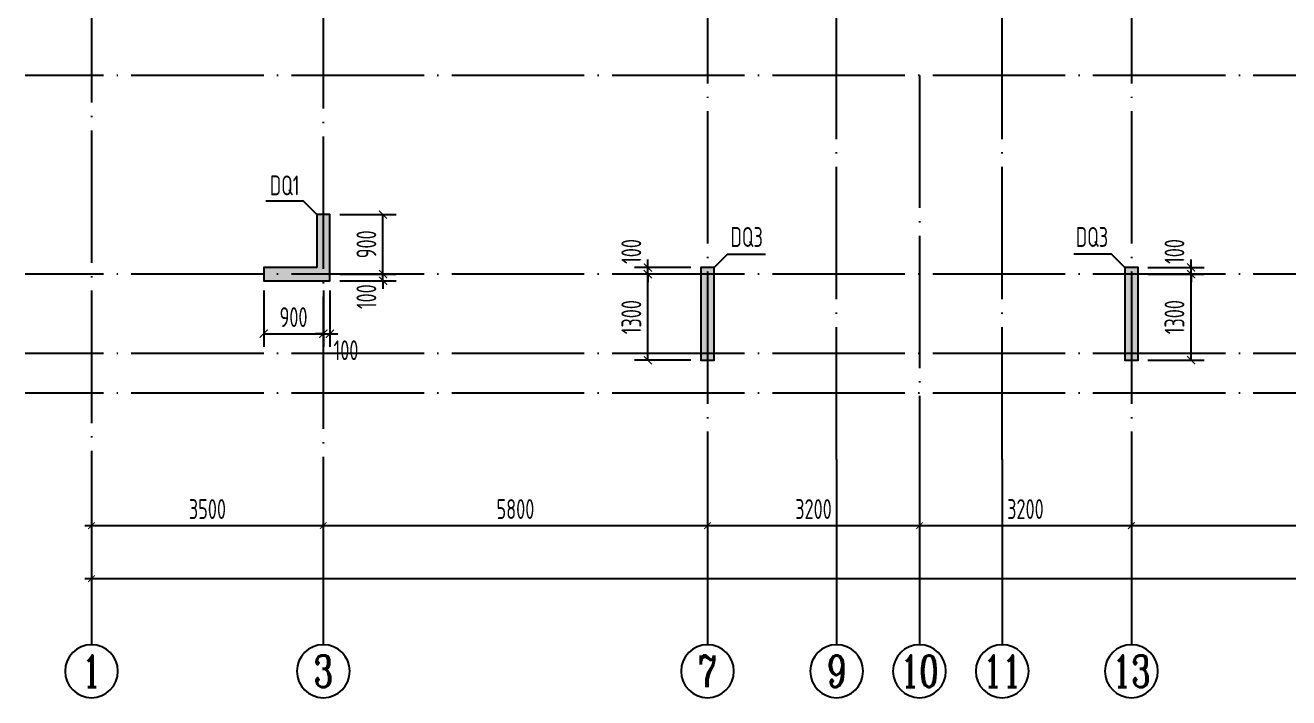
# Model space of a CAD drawing. Extents: x -668857 to 143095, y -247466 to 228182.
# Drawn here: x -327776 to -308701, y -80924 to -70765 of the extents above; entities that cross this region are included whole.
import ezdxf
from ezdxf.enums import TextEntityAlignment as Align

# ---------------------------------------------------------------- set-up
doc = ezdxf.new("R2010")
doc.units = 0
doc.header["$LTSCALE"] = 1000
doc.linetypes.add('DOTE', pattern=[2.42, 2, -0.2, 0.02, -0.2])
doc.layers.get('0').update_dxf_attribs({"linetype": 'CONTINUOUS'})
doc.layers.get('DEFPOINTS').update_dxf_attribs({"linetype": 'CONTINUOUS'})
for name, color, linetype in [('A-AXIS', 1, 'CONTINUOUS'), ('A-DOTE', 10, 'DOTE'), ('AXIS_NUM', 7, 'CONTINUOUS'), ('S-Q墙实线', 6, 'CONTINUOUS'), ('S-Q墙标注', 3, 'CONTINUOUS'), ('S-X详图填充', 252, 'CONTINUOUS'), ('S-X详图实线', 4, 'CONTINUOUS'), ('S-Y一般标注', 3, 'CONTINUOUS'), ('S-Z柱编号', 6, 'CONTINUOUS')]:
    doc.layers.add(name, color=color, linetype=linetype)
doc.styles.add('TSSD_Axis', font='complex.shx', dxfattribs={"width": 0.7, "bigfont": 'hztxt.shx'})
doc.styles.add('TSSD_DIMENSION', font='Tssdeng.shx', dxfattribs={"width": 0.7, "bigfont": 'tssdchn.shx'})
doc.styles.add('TSSD_REIN', font='tssdeng.shx', dxfattribs={"width": 0.7, "height": 300, "bigfont": 'tssdchn.shx'})
doc.styles.add('结构文字', font='zstxt.shx', dxfattribs={"width": 0.7, "bigfont": 'zshz.shx'})
doc.dimstyles.new('STRUCK', dxfattribs={"dimtxt": 400, "dimasz": 121, "dimexe": 200, "dimexo": 150, "dimgap": 115, "dimtad": 1, "dimdec": 0, "dimdsep": 46, "dimtxsty": '结构文字', "dimblk": 'ARCHTICK', "dimcen": 400, "dimclrd": 3, "dimclre": 3, "dimclrt": 7, "dimadec": 0, "dimazin": 0, "dimtfac": 1, "dimtdec": 0, "dimtix": 1, "dimtmove": 2, "dimatfit": 3, "dimldrblk": '_DIMX', "dimfxl": 0, "dimtolj": 1, "dimtzin": 0, "dimarcsym": 0})
doc.dimstyles.new('TSSD_100_100', dxfattribs={"dimtxt": 300, "dimasz": 100, "dimexe": 100, "dimexo": 250, "dimgap": 100, "dimtad": 1, "dimdec": 0, "dimzin": 0, "dimdsep": 46, "dimtxsty": 'TSSD_DIMENSION', "dimblk": 'ARCHTICK', "dimcen": 0, "dimdle": 100, "dimclrt": 7, "dimadec": 0, "dimazin": 0, "dimtfac": 1, "dimtdec": 0, "dimtix": 1, "dimtmove": 2, "dimatfit": 3, "dimldrblk": 'ARCHTICK', "dimfxl": 0, "dimtolj": 1, "dimtzin": 0, "dimarcsym": 0})

# ---------------------------------------------------------------- blocks, each defined once
blk = doc.blocks.new('ts_axno')
at = {"color": 0, "linetype": 'ByBlock', "lineweight": -2}
blk.add_circle((0, 0), 0.5, dxfattribs=at)
at = {"color": 0, "linetype": 'ByBlock', "lineweight": -2, "style": 'TSSD_Axis', "width": 0.7}
blk.add_attdef('A', text='', height=0.6, dxfattribs=at).set_placement((0, 0), align=Align.MIDDLE_CENTER)
blk = doc.blocks.new('_ArchTick')
at = {"color": 0, "linetype": 'ByBlock', "const_width": 0.15}
blk.add_lwpolyline([(-0.5, -0.5), (0.5, 0.5)], dxfattribs=at)
blk = doc.blocks.new('*D134')
at = {"layer": 'DEFPOINTS', "color": 0}
for p in [(8100, 3600), (13900, 3600), (13900, 2600)]:
    blk.add_point(p, dxfattribs=at)
at = {"layer": 'S-Y一般标注', "color": 0, "lineweight": -2}
for p, q in [((8100, 3350), (8100, 2500)), ((13900, 3350), (13900, 2500)), ((8000, 2600), (14000, 2600))]:
    blk.add_line(p, q, dxfattribs=at)
at = {"layer": 'S-Y一般标注', "color": 0, "lineweight": -2, "xscale": 100, "yscale": 100, "zscale": 100, "rotation": 180}
blk.add_blockref('_ArchTick', (8100, 2600), dxfattribs=at)
at = {"layer": 'S-Y一般标注', "color": 0, "lineweight": -2, "xscale": 100, "yscale": 100, "zscale": 100}
blk.add_blockref('_ArchTick', (13900, 2600), dxfattribs=at)
at = {"layer": 'S-Y一般标注', "color": 7, "insert": (11000, 2850), "char_height": 300, "attachment_point": 5, "style": 'TSSD_DIMENSION'}
blk.add_mtext('\\A1;5800', dxfattribs=at)
blk = doc.blocks.new('*D135')
at = {"layer": 'DEFPOINTS', "color": 0}
for p in [(17100, 3600), (20300, 3600), (20300, 2600)]:
    blk.add_point(p, dxfattribs=at)
at = {"layer": 'S-Y一般标注', "color": 0, "lineweight": -2}
for p, q in [((17100, 3350), (17100, 2500)), ((20300, 3350), (20300, 2500)), ((17000, 2600), (20400, 2600))]:
    blk.add_line(p, q, dxfattribs=at)
at = {"layer": 'S-Y一般标注', "color": 0, "lineweight": -2, "xscale": 100, "yscale": 100, "zscale": 100, "rotation": 180}
blk.add_blockref('_ArchTick', (17100, 2600), dxfattribs=at)
at = {"layer": 'S-Y一般标注', "color": 0, "lineweight": -2, "xscale": 100, "yscale": 100, "zscale": 100}
blk.add_blockref('_ArchTick', (20300, 2600), dxfattribs=at)
at = {"layer": 'S-Y一般标注', "color": 7, "insert": (18700, 2850), "char_height": 300, "attachment_point": 5, "style": 'TSSD_DIMENSION'}
blk.add_mtext('\\A1;3200', dxfattribs=at)
blk = doc.blocks.new('*D136')
at = {"layer": 'DEFPOINTS', "color": 0}
for p in [(20300, 3600), (26100, 3600), (26100, 2600)]:
    blk.add_point(p, dxfattribs=at)
at = {"layer": 'S-Y一般标注', "color": 0, "lineweight": -2}
for p, q in [((20300, 3350), (20300, 2500)), ((26100, 3350), (26100, 2500)), ((20200, 2600), (26200, 2600))]:
    blk.add_line(p, q, dxfattribs=at)
at = {"layer": 'S-Y一般标注', "color": 0, "lineweight": -2, "xscale": 100, "yscale": 100, "zscale": 100, "rotation": 180}
blk.add_blockref('_ArchTick', (20300, 2600), dxfattribs=at)
at = {"layer": 'S-Y一般标注', "color": 0, "lineweight": -2, "xscale": 100, "yscale": 100, "zscale": 100}
blk.add_blockref('_ArchTick', (26100, 2600), dxfattribs=at)
at = {"layer": 'S-Y一般标注', "color": 7, "insert": (23200, 2850), "char_height": 300, "attachment_point": 5, "style": 'TSSD_DIMENSION'}
blk.add_mtext('\\A1;5800', dxfattribs=at)
blk = doc.blocks.new('*D142')
at = {"layer": 'DEFPOINTS', "color": 0}
for p in [(4600, 3600), (54600, 3600), (54600, 1800)]:
    blk.add_point(p, dxfattribs=at)
at = {"layer": 'S-Y一般标注', "color": 0, "lineweight": -2}
for p, q in [((4600, 3350), (4600, 1700)), ((54600, 3350), (54600, 1700)), ((4500, 1800), (54700, 1800))]:
    blk.add_line(p, q, dxfattribs=at)
at = {"layer": 'S-Y一般标注', "color": 0, "lineweight": -2, "xscale": 100, "yscale": 100, "zscale": 100, "rotation": 180}
blk.add_blockref('_ArchTick', (4600, 1800), dxfattribs=at)
at = {"layer": 'S-Y一般标注', "color": 0, "lineweight": -2, "xscale": 100, "yscale": 100, "zscale": 100}
blk.add_blockref('_ArchTick', (54600, 1800), dxfattribs=at)
at = {"layer": 'S-Y一般标注', "color": 7, "insert": (29600, 2050), "char_height": 300, "attachment_point": 5, "style": 'TSSD_DIMENSION'}
blk.add_mtext('\\A1;50000', dxfattribs=at)
blk = doc.blocks.new('*D143')
at = {"layer": 'DEFPOINTS', "color": 0}
for p in [(13900, 3600), (17100, 3600), (17100, 2600)]:
    blk.add_point(p, dxfattribs=at)
at = {"layer": 'S-Y一般标注', "color": 0, "lineweight": -2}
for p, q in [((13900, 3350), (13900, 2500)), ((17100, 3350), (17100, 2500)), ((13800, 2600), (17200, 2600))]:
    blk.add_line(p, q, dxfattribs=at)
at = {"layer": 'S-Y一般标注', "color": 0, "lineweight": -2, "xscale": 100, "yscale": 100, "zscale": 100, "rotation": 180}
blk.add_blockref('_ArchTick', (13900, 2600), dxfattribs=at)
at = {"layer": 'S-Y一般标注', "color": 0, "lineweight": -2, "xscale": 100, "yscale": 100, "zscale": 100}
blk.add_blockref('_ArchTick', (17100, 2600), dxfattribs=at)
at = {"layer": 'S-Y一般标注', "color": 7, "insert": (15500, 2850), "char_height": 300, "attachment_point": 5, "style": 'TSSD_DIMENSION'}
blk.add_mtext('\\A1;3200', dxfattribs=at)
blk = doc.blocks.new('*D144')
at = {"layer": 'DEFPOINTS', "color": 0}
for p in [(4600, 3600), (8100, 3600), (8100, 2600)]:
    blk.add_point(p, dxfattribs=at)
at = {"layer": 'S-Y一般标注', "color": 0, "lineweight": -2}
for p, q in [((4600, 3350), (4600, 2500)), ((8100, 3350), (8100, 2500)), ((4500, 2600), (8200, 2600))]:
    blk.add_line(p, q, dxfattribs=at)
at = {"layer": 'S-Y一般标注', "color": 0, "lineweight": -2, "xscale": 100, "yscale": 100, "zscale": 100, "rotation": 180}
blk.add_blockref('_ArchTick', (4600, 2600), dxfattribs=at)
at = {"layer": 'S-Y一般标注', "color": 0, "lineweight": -2, "xscale": 100, "yscale": 100, "zscale": 100}
blk.add_blockref('_ArchTick', (8100, 2600), dxfattribs=at)
at = {"layer": 'S-Y一般标注', "color": 7, "insert": (6350, 2850), "char_height": 300, "attachment_point": 5, "style": 'TSSD_DIMENSION'}
blk.add_mtext('\\A1;3500', dxfattribs=at)
blk = doc.blocks.new('*D1995')
at = {"layer": 'DEFPOINTS', "color": 0}
for p in [(-323176, -74524), (-322376, -74524), (-323176, -74624)]:
    blk.add_point(p, dxfattribs=at)
at = {"layer": 'S-Q墙标注', "color": 3, "lineweight": -2}
for p, q in [((-323026, -74524), (-322176, -74524)), ((-322376, -74524), (-322376, -74403)), ((-322376, -74624), (-322376, -74524)), ((-323026, -74624), (-322176, -74624)), ((-322376, -74624), (-322376, -74745))]:
    blk.add_line(p, q, dxfattribs=at)
at = {"layer": 'S-Q墙标注', "color": 3, "lineweight": -2, "xscale": 121, "yscale": 121, "zscale": 121}
for p, rotation in [((-322376, -74524), 270), ((-322376, -74624), 90)]:
    blk.add_blockref('_ArchTick', p, dxfattribs=dict(at, rotation=rotation))
at = {"layer": 'S-Q墙标注', "color": 7, "insert": (-322626, -74865), "char_height": 300, "attachment_point": 5, "rotation": 90, "style": 'TSSD_REIN'}
blk.add_mtext('\\A1;100', dxfattribs=at)
blk = doc.blocks.new('_DIMX')
blk.add_line((-150, 0), (150, 0))
at = {"const_width": 50}
blk.add_lwpolyline([(-70, -70), (70, 70)], dxfattribs=at)
blk = doc.blocks.new('*D1996')
at = {"layer": 'DEFPOINTS', "color": 0}
for p in [(-323176, -73624), (-322376, -73624), (-323176, -74524)]:
    blk.add_point(p, dxfattribs=at)
at = {"layer": 'S-Q墙标注', "color": 3, "lineweight": -2}
for p, q in [((-323026, -73624), (-322176, -73624)), ((-322376, -74524), (-322376, -73624)), ((-323026, -74524), (-322176, -74524))]:
    blk.add_line(p, q, dxfattribs=at)
at = {"layer": 'S-Q墙标注', "color": 3, "lineweight": -2, "xscale": 121, "yscale": 121, "zscale": 121}
for p, rotation in [((-322376, -73624), 90), ((-322376, -74524), 270)]:
    blk.add_blockref('_ArchTick', p, dxfattribs=dict(at, rotation=rotation))
at = {"layer": 'S-Q墙标注', "color": 7, "insert": (-322626, -74074), "char_height": 300, "attachment_point": 5, "rotation": 90, "style": 'TSSD_REIN'}
blk.add_mtext('\\A1;900', dxfattribs=at)
blk = doc.blocks.new('*D1997')
at = {"layer": 'DEFPOINTS', "color": 0}
for p in [(-324176, -74624), (-323276, -74624), (-323276, -75424)]:
    blk.add_point(p, dxfattribs=at)
at = {"layer": 'S-Q墙标注', "color": 3, "lineweight": -2}
for p, q in [((-324176, -74774), (-324176, -75624)), ((-323276, -74774), (-323276, -75624)), ((-324176, -75424), (-323276, -75424))]:
    blk.add_line(p, q, dxfattribs=at)
at = {"layer": 'S-Q墙标注', "color": 3, "lineweight": -2, "xscale": 121, "yscale": 121, "zscale": 121, "rotation": 180}
blk.add_blockref('_ArchTick', (-324176, -75424), dxfattribs=at)
at = {"layer": 'S-Q墙标注', "color": 3, "lineweight": -2, "xscale": 121, "yscale": 121, "zscale": 121}
blk.add_blockref('_ArchTick', (-323276, -75424), dxfattribs=at)
at = {"layer": 'S-Q墙标注', "color": 7, "insert": (-323726, -75174), "char_height": 300, "attachment_point": 5, "style": 'TSSD_REIN'}
blk.add_mtext('\\A1;900', dxfattribs=at)
blk = doc.blocks.new('*D1998')
at = {"layer": 'DEFPOINTS', "color": 0}
for p in [(-323276, -74624), (-323176, -74624), (-323176, -75424)]:
    blk.add_point(p, dxfattribs=at)
at = {"layer": 'S-Q墙标注', "color": 3, "lineweight": -2}
for p, q in [((-323276, -74774), (-323276, -75624)), ((-323176, -74774), (-323176, -75624)), ((-323276, -75424), (-323397, -75424)), ((-323276, -75424), (-323176, -75424)), ((-323176, -75424), (-323055, -75424))]:
    blk.add_line(p, q, dxfattribs=at)
at = {"layer": 'S-Q墙标注', "color": 3, "lineweight": -2, "xscale": 121, "yscale": 121, "zscale": 121}
blk.add_blockref('_ArchTick', (-323276, -75424), dxfattribs=at)
at = {"layer": 'S-Q墙标注', "color": 3, "lineweight": -2, "xscale": 121, "yscale": 121, "zscale": 121, "rotation": 180}
blk.add_blockref('_ArchTick', (-323176, -75424), dxfattribs=at)
at = {"layer": 'S-Q墙标注', "color": 7, "insert": (-322934, -75674), "char_height": 300, "attachment_point": 5, "style": 'TSSD_REIN'}
blk.add_mtext('\\A1;100', dxfattribs=at)
blk = doc.blocks.new('*D1999')
at = {"layer": 'DEFPOINTS', "color": 0}
for p in [(-318376, -74424), (-317576, -74424), (-317576, -74524)]:
    blk.add_point(p, dxfattribs=at)
at = {"layer": 'S-Q墙标注', "color": 3, "lineweight": -2}
for p, q in [((-318376, -74424), (-318376, -74303)), ((-317726, -74424), (-318576, -74424)), ((-317726, -74524), (-318576, -74524)), ((-318376, -74524), (-318376, -74424)), ((-318376, -74524), (-318376, -74645))]:
    blk.add_line(p, q, dxfattribs=at)
at = {"layer": 'S-Q墙标注', "color": 3, "lineweight": -2, "xscale": 121, "yscale": 121, "zscale": 121}
for p, rotation in [((-318376, -74424), 270), ((-318376, -74524), 90)]:
    blk.add_blockref('_ArchTick', p, dxfattribs=dict(at, rotation=rotation))
at = {"layer": 'S-Q墙标注', "color": 7, "insert": (-318626, -74182), "char_height": 300, "attachment_point": 5, "rotation": 90, "style": 'TSSD_REIN'}
blk.add_mtext('\\A1;100', dxfattribs=at)
blk = doc.blocks.new('*D2012')
at = {"layer": 'DEFPOINTS', "color": 0}
for p in [(-310976, -74424), (-310976, -74524), (-310176, -74424)]:
    blk.add_point(p, dxfattribs=at)
at = {"layer": 'S-Q墙标注', "color": 3, "lineweight": -2}
for p, q in [((-310176, -74424), (-310176, -74303)), ((-310826, -74424), (-309976, -74424)), ((-310826, -74524), (-309976, -74524)), ((-310176, -74524), (-310176, -74424)), ((-310176, -74524), (-310176, -74645))]:
    blk.add_line(p, q, dxfattribs=at)
at = {"layer": 'S-Q墙标注', "color": 3, "lineweight": -2, "xscale": 121, "yscale": 121, "zscale": 121}
for p, rotation in [((-310176, -74424), 270), ((-310176, -74524), 90)]:
    blk.add_blockref('_ArchTick', p, dxfattribs=dict(at, rotation=rotation))
at = {"layer": 'S-Q墙标注', "color": 7, "insert": (-310426, -74182), "char_height": 300, "attachment_point": 5, "rotation": 90, "style": 'TSSD_REIN'}
blk.add_mtext('\\A1;100', dxfattribs=at)
blk = doc.blocks.new('*D2019')
at = {"layer": 'DEFPOINTS', "color": 0}
for p in [(-310976, -74524), (-310176, -74524), (-310976, -75824)]:
    blk.add_point(p, dxfattribs=at)
at = {"layer": 'S-Q墙标注', "color": 3, "lineweight": -2}
for p, q in [((-310826, -74524), (-309976, -74524)), ((-310176, -75824), (-310176, -74524)), ((-310826, -75824), (-309976, -75824))]:
    blk.add_line(p, q, dxfattribs=at)
at = {"layer": 'S-Q墙标注', "color": 3, "lineweight": -2, "xscale": 121, "yscale": 121, "zscale": 121}
for p, rotation in [((-310176, -74524), 90), ((-310176, -75824), 270)]:
    blk.add_blockref('_ArchTick', p, dxfattribs=dict(at, rotation=rotation))
at = {"layer": 'S-Q墙标注', "color": 7, "insert": (-310426, -75174), "char_height": 300, "attachment_point": 5, "rotation": 90, "style": 'TSSD_REIN'}
blk.add_mtext('\\A1;1300', dxfattribs=at)
blk = doc.blocks.new('*D2020')
at = {"layer": 'DEFPOINTS', "color": 0}
for p in [(-318376, -74524), (-317576, -74524), (-317576, -75824)]:
    blk.add_point(p, dxfattribs=at)
at = {"layer": 'S-Q墙标注', "color": 3, "lineweight": -2}
for p, q in [((-317726, -74524), (-318576, -74524)), ((-318376, -75824), (-318376, -74524)), ((-317726, -75824), (-318576, -75824))]:
    blk.add_line(p, q, dxfattribs=at)
at = {"layer": 'S-Q墙标注', "color": 3, "lineweight": -2, "xscale": 121, "yscale": 121, "zscale": 121}
for p, rotation in [((-318376, -74524), 90), ((-318376, -75824), 270)]:
    blk.add_blockref('_ArchTick', p, dxfattribs=dict(at, rotation=rotation))
at = {"layer": 'S-Q墙标注', "color": 7, "insert": (-318626, -75174), "char_height": 300, "attachment_point": 5, "rotation": 90, "style": 'TSSD_REIN'}
blk.add_mtext('\\A1;1300', dxfattribs=at)
blk = doc.blocks.new('20210726.16395156')
at = {"layer": 'A-AXIS'}
for p, q in [((4600, 3600), (4600, 800)), ((8100, 3600), (8100, 800)), ((13900, 3600), (13900, 800)), ((15850, 3600), (15850, 800)), ((17100, 3600), (17100, 800)), ((18350, 3600.1), (18350, 800.1)), ((20300, 3600), (20300, 800))]:
    blk.add_line(p, q, dxfattribs=at)
at = {"layer": 'A-DOTE'}
for p, q in [((4600, 18249.9), (4600, 3600)), ((13900.2, 13700), (13900, 3600)), ((20299.8, 13700), (20300, 3600)), ((15850, 3600), (15850, 11500)), ((18350, 3600.1), (18350, 11500)), ((8100, 10900), (8100, 3600)), ((55600, 9400), (3600, 9400)), ((17100, 9400), (17100, 3600)), ((55600, 6400), (3600, 6400)), ((55600, 5200), (3600, 5200)), ((55600, 4600), (3600, 4600))]:
    blk.add_line(p, q, dxfattribs=at)
at = {"layer": 'A-AXIS'}
ref = blk.add_blockref('ts_axno', (4600, 400), dxfattribs=dict(at, xscale=-800, yscale=800, zscale=800, rotation=180))
ref.add_attrib('1', '1', dxfattribs={"layer": 'AXIS_NUM', "height": 480, "style": 'TSSD_Axis', "width": 0.7}).set_placement((4600, 400), align=Align.MIDDLE_CENTER)
ref = blk.add_blockref('ts_axno', (8100, 400), dxfattribs=dict(at, xscale=-800, yscale=800, zscale=800, rotation=180))
ref.add_attrib('2', '3', dxfattribs={"layer": 'AXIS_NUM', "height": 480, "style": 'TSSD_Axis', "width": 0.7}).set_placement((8100, 400), align=Align.MIDDLE_CENTER)
ref = blk.add_blockref('ts_axno', (13900, 400), dxfattribs=dict(at, xscale=-800, yscale=800, zscale=800, rotation=180))
ref.add_attrib('5', '7', dxfattribs={"layer": 'AXIS_NUM', "height": 480, "style": 'TSSD_Axis', "width": 0.7}).set_placement((13900, 400), align=Align.MIDDLE_CENTER)
ref = blk.add_blockref('ts_axno', (15850, 400), dxfattribs=dict(at, xscale=-800, yscale=800, zscale=800, rotation=180))
ref.add_attrib('5', '9', dxfattribs={"layer": 'AXIS_NUM', "height": 480, "style": 'TSSD_Axis', "width": 0.7}).set_placement((15850, 400), align=Align.MIDDLE_CENTER)
ref = blk.add_blockref('ts_axno', (17100, 400), dxfattribs=dict(at, xscale=-800, yscale=800, zscale=800, rotation=180))
ref.add_attrib('8', '10', dxfattribs={"layer": 'AXIS_NUM', "height": 480, "style": 'TSSD_Axis', "width": 0.7}).set_placement((17100, 400), align=Align.MIDDLE_CENTER)
ref = blk.add_blockref('ts_axno', (18350, 400.1), dxfattribs=dict(at, xscale=-800, yscale=800, zscale=800, rotation=180))
ref.add_attrib('5', '11', dxfattribs={"layer": 'AXIS_NUM', "height": 480, "style": 'TSSD_Axis', "width": 0.7}).set_placement((18350, 400.1), align=Align.MIDDLE_CENTER)
ref = blk.add_blockref('ts_axno', (20300, 400), dxfattribs=dict(at, xscale=-800, yscale=800, zscale=800, rotation=180))
ref.add_attrib('8', '13', dxfattribs={"layer": 'AXIS_NUM', "height": 480, "style": 'TSSD_Axis', "width": 0.7}).set_placement((20300, 400), align=Align.MIDDLE_CENTER)
at = {"layer": 'S-Y一般标注'}
for base, p1, p2, picture, middle in [((54600, 1800), (4600, 3600), (54600, 3600), '*D142', (29600, 2050)), ((8100, 2600), (4600, 3600), (8100, 3600), '*D144', (6350, 2850)), ((13900, 2600), (8100, 3600), (13900, 3600), '*D134', (11000, 2850)), ((17100, 2600), (13900, 3600), (17100, 3600), '*D143', (15500, 2850)), ((20300, 2600), (17100, 3600), (20300, 3600), '*D135', (18700, 2850)), ((26100, 2600), (20300, 3600), (26100, 3600), '*D136', (23200, 2850))]:
    dim = blk.add_linear_dim(base=base, p1=p1, p2=p2, dimstyle='TSSD_100_100', dxfattribs=at)
    dim.commit()
    dim.dimension.update_dxf_attribs({"geometry": picture, "text_midpoint": middle})

msp = doc.modelspace()

# ---------------------------------------------------------------- hatches: boundary and pattern name
at = {"layer": 'S-X详图填充'}
h = msp.add_hatch(color=256, dxfattribs=at)
h.dxf.hatch_style = 1
h.paths.add_polyline_path([(-323376.33, -74423.57), (-324176.33, -74423.57), (-324176.33, -74623.57), (-323176.33, -74623.57), (-323176.33, -73623.57), (-323376.33, -73623.57)])
h = msp.add_hatch(color=256, dxfattribs=at)
h.dxf.hatch_style = 1
h.paths.add_polyline_path([(-317576.33, -75823.56), (-317376.33, -75823.57), (-317376.28, -74423.7), (-317576.28, -74423.69)])
h = msp.add_hatch(color=256, dxfattribs=at)
h.dxf.hatch_style = 1
h.paths.add_polyline_path([(-311176.48, -75823.44), (-310976.48, -75823.45), (-310976.43, -74423.56), (-311176.43, -74423.55)])

# ---------------------------------------------------------------- linework, layer by layer
at = {"layer": 'S-Q墙实线'}
for points in [[(-323376.33, -74423.57), (-324176.33, -74423.57), (-324176.33, -74623.57), (-323176.33, -74623.57), (-323176.33, -73623.57), (-323376.33, -73623.57)], [(-317376.33, -75823.58), (-317376.28, -74423.7), (-317576.28, -74423.69), (-317576.33, -75823.58)], [(-310976.48, -75823.45), (-310976.43, -74423.56), (-311176.43, -74423.55), (-311176.48, -75823.44)]]:
    msp.add_lwpolyline(points, close=True, dxfattribs=at)
at = {"layer": 'S-X详图实线'}
for points in [[(-323376.33, -74423.57), (-324176.33, -74423.57), (-324176.33, -74623.57), (-323176.33, -74623.57), (-323176.33, -73623.57), (-323376.33, -73623.57), (-323376.33, -74423.57)], [(-317576.33, -75823.56), (-317376.33, -75823.57), (-317376.28, -74423.7), (-317576.28, -74423.69), (-317576.33, -75823.56)], [(-311176.48, -75823.43), (-310976.48, -75823.43), (-310976.43, -74423.56), (-311176.43, -74423.55), (-311176.48, -75823.43)]]:
    msp.add_lwpolyline(points, close=True, dxfattribs=at)
at = {"layer": 'S-Z柱编号', "color": 7}
for points in [[(-323376.33, -73623.57), (-323576.33, -73423.57), (-324146.2, -73423.57)], [(-317376.28, -74423.7), (-317176.28, -74223.7), (-316598.94, -74223.7)], [(-311176.38, -74423.56), (-311376.38, -74223.56), (-311945.16, -74223.56)]]:
    msp.add_lwpolyline(points, dxfattribs=at)

# ---------------------------------------------------------------- block references
at = {"layer": 'A-DOTE'}
msp.add_blockref('20210726.16395156', (-331376.34, -80923.62), dxfattribs=at)

# ---------------------------------------------------------------- texts
at = {"layer": 'S-Z柱编号', "color": 7, "style": 'TSSD_REIN', "width": 0.7}
for s, p in [('DQ1', (-324085.06, -73424.1)), ('DQ3', (-317129.33, -74203.25)), ('DQ3', (-311916.28, -74203.11))]:
    msp.add_text(s, height=300, dxfattribs=at).set_placement(p, align=Align.BOTTOM_LEFT)

# ---------------------------------------------------------------- dimensions: what is measured, and where the dimension line sits
at = {"layer": 'S-Q墙标注'}
for base, p1, p2, picture, middle in [((-322376.33, -73623.57), (-323176.33, -74523.57), (-323176.33, -73623.57), '*D1996', (-322626.33, -74073.57)), ((-318376.33, -74523.57), (-317576.33, -75823.57), (-317576.28, -74523.57), '*D2020', (-318626.33, -75173.57)), ((-310176.35, -74523.57), (-310976.35, -75823.57), (-310976.34, -74523.57), '*D2019', (-310426.35, -75173.57))]:
    dim = msp.add_linear_dim(base=base, p1=p1, p2=p2, angle=90, dimstyle='STRUCK', override={"dimtxt": 300, "dimgap": 100, "dimtxsty": 'TSSD_REIN'}, dxfattribs=at)
    dim.commit()
    dim.dimension.update_dxf_attribs({"geometry": picture, "text_midpoint": middle})
for base, p1, p2, picture, middle in [((-318376.33, -74423.69), (-317576.28, -74523.57), (-317576.28, -74423.69), '*D1999', (-318626.33, -74181.77)), ((-310176.35, -74423.69), (-310976.34, -74523.57), (-310976.34, -74423.69), '*D2012', (-310426.35, -74181.77)), ((-322376.33, -74523.57), (-323176.33, -74623.57), (-323176.33, -74523.57), '*D1995', (-322626.33, -74865.5))]:
    dim = msp.add_linear_dim(base=base, p1=p1, p2=p2, angle=90, dimstyle='STRUCK', override={"dimtxt": 300, "dimgap": 100, "dimtxsty": 'TSSD_REIN'}, dxfattribs=at)
    dim.commit()
    dim.dimension.update_dxf_attribs({"geometry": picture, "text_midpoint": middle, "dimtype": 160})
dim = msp.add_linear_dim(base=(-323276.34, -75423.57), p1=(-324176.33, -74623.57), p2=(-323276.34, -74623.57), dimstyle='STRUCK', override={"dimtxt": 300, "dimgap": 100, "dimtxsty": 'TSSD_REIN'}, dxfattribs=at)
dim.commit()
dim.dimension.update_dxf_attribs({"geometry": '*D1997', "text_midpoint": (-323726.33, -75173.57)})
dim = msp.add_linear_dim(base=(-323176.33, -75423.57), p1=(-323276.34, -74623.57), p2=(-323176.33, -74623.57), dimstyle='STRUCK', override={"dimtxt": 300, "dimgap": 100, "dimtxsty": 'TSSD_REIN'}, dxfattribs=at)
dim.commit()
dim.dimension.update_dxf_attribs({"geometry": '*D1998', "text_midpoint": (-322934.41, -75673.57), "dimtype": 160})

doc.saveas('drawing.dxf')
